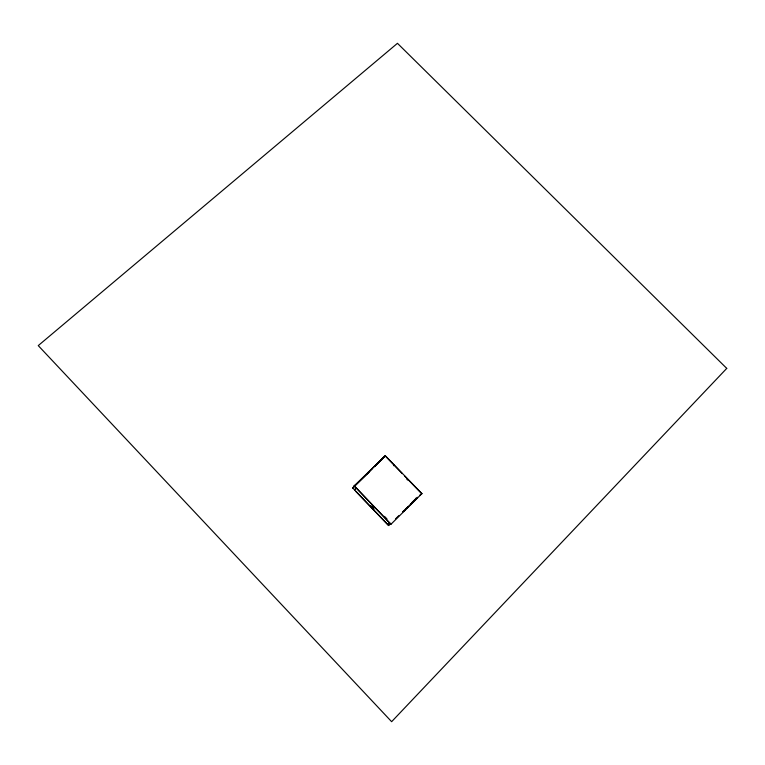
<?xml version="1.0" encoding="UTF-8"?>
<svg xmlns="http://www.w3.org/2000/svg" width="765" height="765" viewBox="0 0 765 765"><rect width="100%" height="100%" fill="white"/><g stroke="black" fill="none" stroke-linecap="round" stroke-linejoin="round"><path stroke-width="1.15" d="M352.579 488.06L385.292 455.72L421.917 493.626L390.953 524.274L354.147 485.918L385.158 455.892L402.227 473.564M353.248 487.382L354.731 485.354M356.031 487.879L354.52 489.849L355.142 489.342M367.085 473.736L353.64 486.856M367.133 473.784L368.405 472.12M367.955 473.133L369.705 470.858M381.266 460.243L383.255 457.738M385.292 455.72L374.678 466.631M393.545 465.694L394.08 465.13M411.847 502.595L415.385 499.086M390.475 523.92L388.802 525.584L352.675 487.936L368.749 472.368M395.515 518.919L398.881 515.591M411.991 502.739L417.355 497.269M389.366 523.585L388.094 524.847L390.236 523.528M368.414 472.541L372.565 468.419M376.772 464.451L381.754 459.516M406.454 479.062L407.037 478.546M407.382 480.028L407.974 479.512M419.937 494.993L421.917 493.626M414.62 499.985L416.724 498.484L402.696 511.804L405.106 510.236M410.423 504.145L412.201 502.959M405.746 508.782L408.214 507.166L407.649 506.573M389.672 522.935L387.539 524.274L388.056 523.662M390.953 524.274L354.252 485.785M404.666 476.088L421.735 493.75M415.883 498.168L416.447 498.751M384.508 516.375L386.966 518.938M371.694 506.401L373.349 508.123M370.776 505.646L374.066 509.079M355.859 491.484L387.836 524.819M726.75 368.386L391.632 721.691L38.25 345.608L397.456 43.309L726.75 368.386"/></g></svg>
